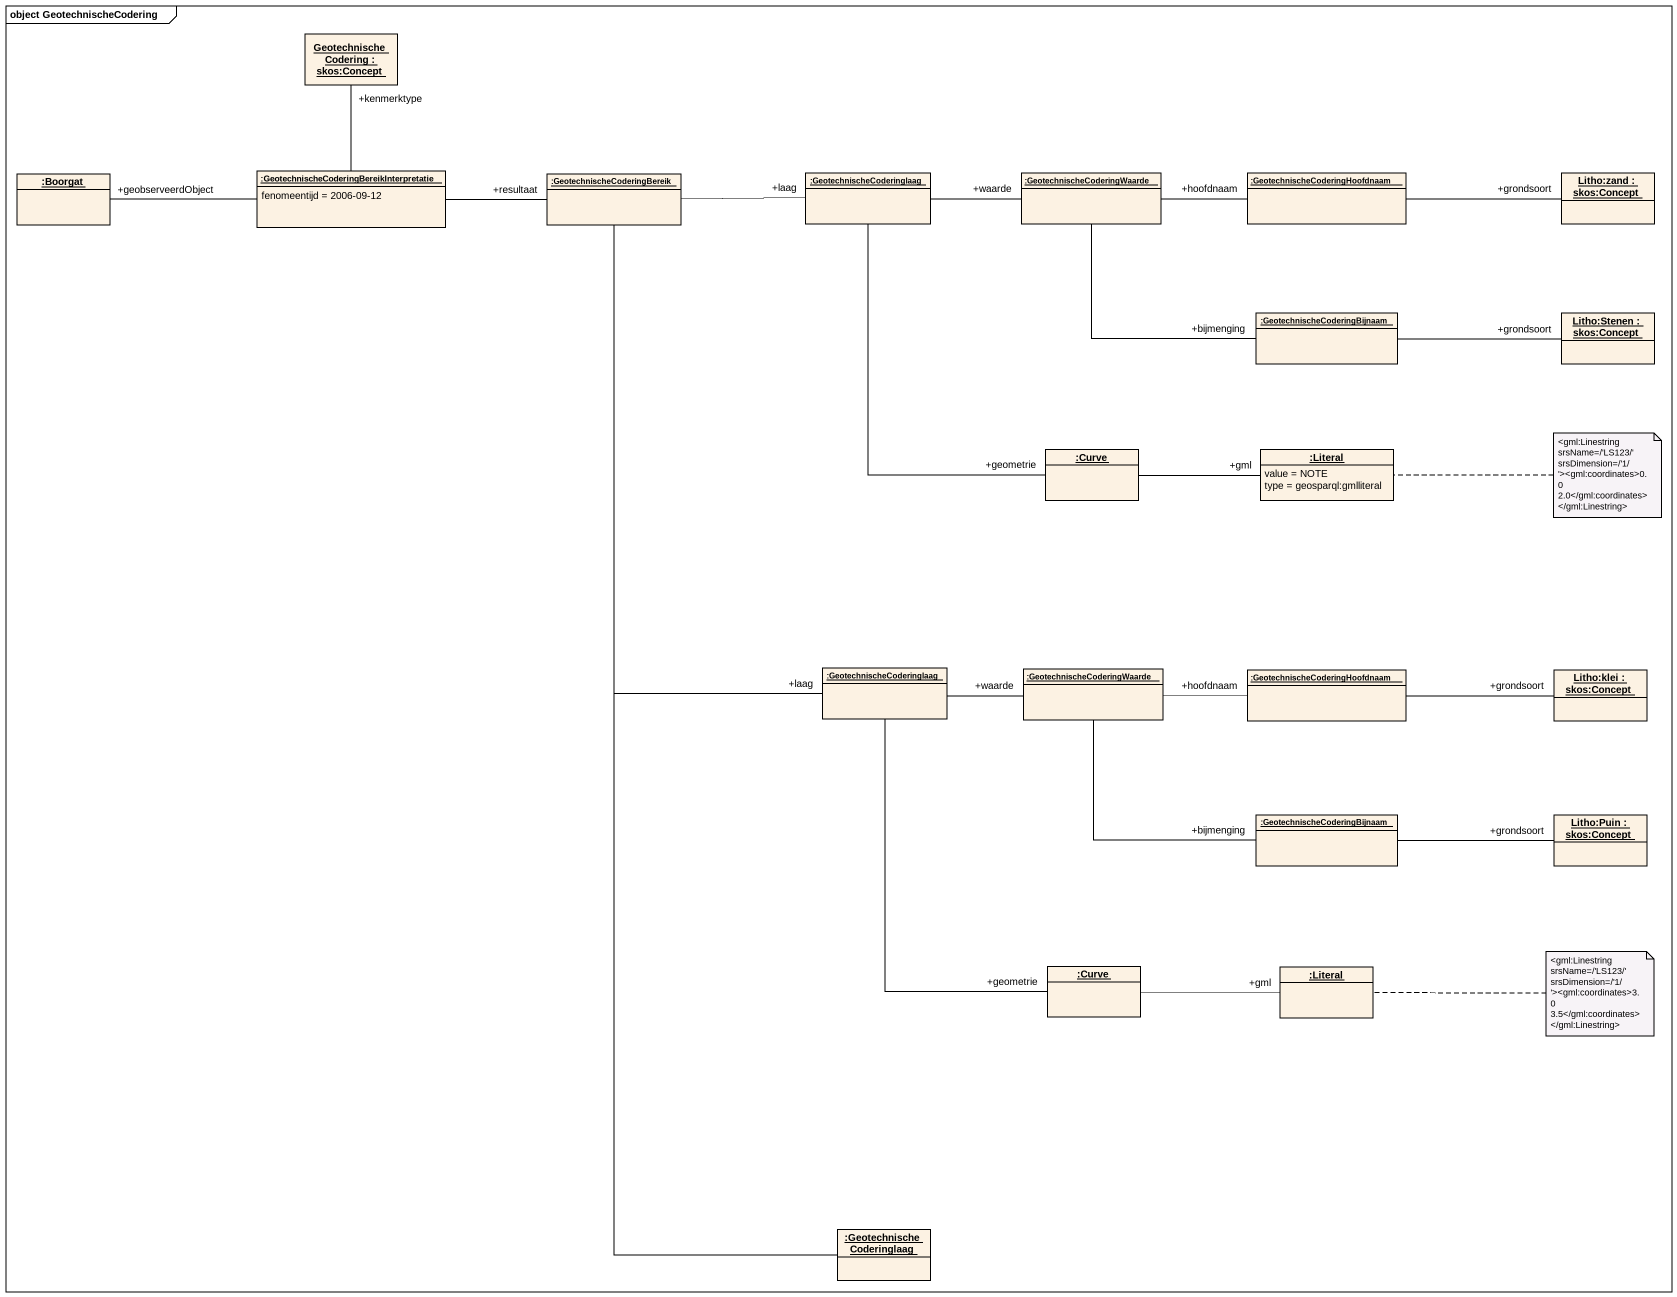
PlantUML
@startuml
mainframe object GeotechnischeCodering
hide circle
hide empty members
object "GeotechnischeCodering : skos:Concept" as GeotechnischeCodering
object ":Boorgat" as Boorgat
object ":GeotechnischeCoderingBereikInterpretatie" as GeotechnischeCoderingBereikI {
  fenomeentijd = 2006-09-12
}
object ":GeotechnischeCoderingBereik" as GeotechnischeCoderingBereik
object ":GeotechnischeCoderinglaag" as GeotechnischeCoderinglaag
object ":GeotechnischeCoderingWaarde" as GeotechnischeCoderingWaarde
object ":GeotechnischeCoderingHoofdnaam" as GeotechnischeCoderingHoofdna
object "Litho:zand : skos:Concept" as Litho_zand
object ":GeotechnischeCoderingBijnaam" as GeotechnischeCoderingBijnaam
object "Litho:Stenen : skos:Concept" as Litho_Stenen
object ":Curve" as Curve
object ":Literal" as Literal {
  value = NOTE
  type = geosparql:gmlliteral
}
object ":GeotechnischeCoderinglaag" as GeotechnischeCoderinglaag_2
object ":GeotechnischeCoderingWaarde" as GeotechnischeCoderingWaarde_2
object ":GeotechnischeCoderingHoofdnaam" as GeotechnischeCoderingHoofdna_2
object "Litho:klei : skos:Concept" as Litho_klei
object ":GeotechnischeCoderingBijnaam" as GeotechnischeCoderingBijnaam_2
object "Litho:Puin : skos:Concept" as Litho_Puin
object ":Curve" as Curve_2
object ":Literal" as Literal_2
object ":GeotechnischeCoderinglaag" as GeotechnischeCoderinglaag_3
GeotechnischeCoderingBereikI -up- "+kenmerktype" GeotechnischeCodering
GeotechnischeCoderingBereikI -left- "+geobserveerdObject" Boorgat
GeotechnischeCoderingBereikI -right- "+resultaat" GeotechnischeCoderingBereik
GeotechnischeCoderingBereik -right- "+laag" GeotechnischeCoderinglaag
GeotechnischeCoderingBereik -- "+laag" GeotechnischeCoderinglaag_2
GeotechnischeCoderingBereik -- GeotechnischeCoderinglaag_3
GeotechnischeCoderinglaag -right- "+waarde" GeotechnischeCoderingWaarde
GeotechnischeCoderinglaag -- "+geometrie" Curve
GeotechnischeCoderingWaarde -right- "+hoofdnaam" GeotechnischeCoderingHoofdna
GeotechnischeCoderingWaarde -right- "+bijmenging" GeotechnischeCoderingBijnaam
GeotechnischeCoderingHoofdna -right- "+grondsoort" Litho_zand
GeotechnischeCoderingBijnaam -right- "+grondsoort" Litho_Stenen
Curve -right- "+gml" Literal
GeotechnischeCoderinglaag_2 -right- "+waarde" GeotechnischeCoderingWaarde_2
GeotechnischeCoderinglaag_2 -- "+geometrie" Curve_2
GeotechnischeCoderingWaarde_2 -right- "+hoofdnaam" GeotechnischeCoderingHoofdna_2
GeotechnischeCoderingWaarde_2 -- "+bijmenging" GeotechnischeCoderingBijnaam_2
GeotechnischeCoderingHoofdna_2 -right- "+grondsoort" Litho_klei
GeotechnischeCoderingBijnaam_2 -right- "+grondsoort" Litho_Puin
Curve_2 -right- "+gml" Literal_2
note right of Literal : <gml:Linestring srsName=/'LS123/' srsDimension=/'1/'><gml:coordinates>0.0 2.0</gml:coordinates></gml:Linestring>
note right of Literal_2 : <gml:Linestring srsName=/'LS123/' srsDimension=/'1/'><gml:coordinates>3.0 3.5</gml:coordinates></gml:Linestring>
@enduml
